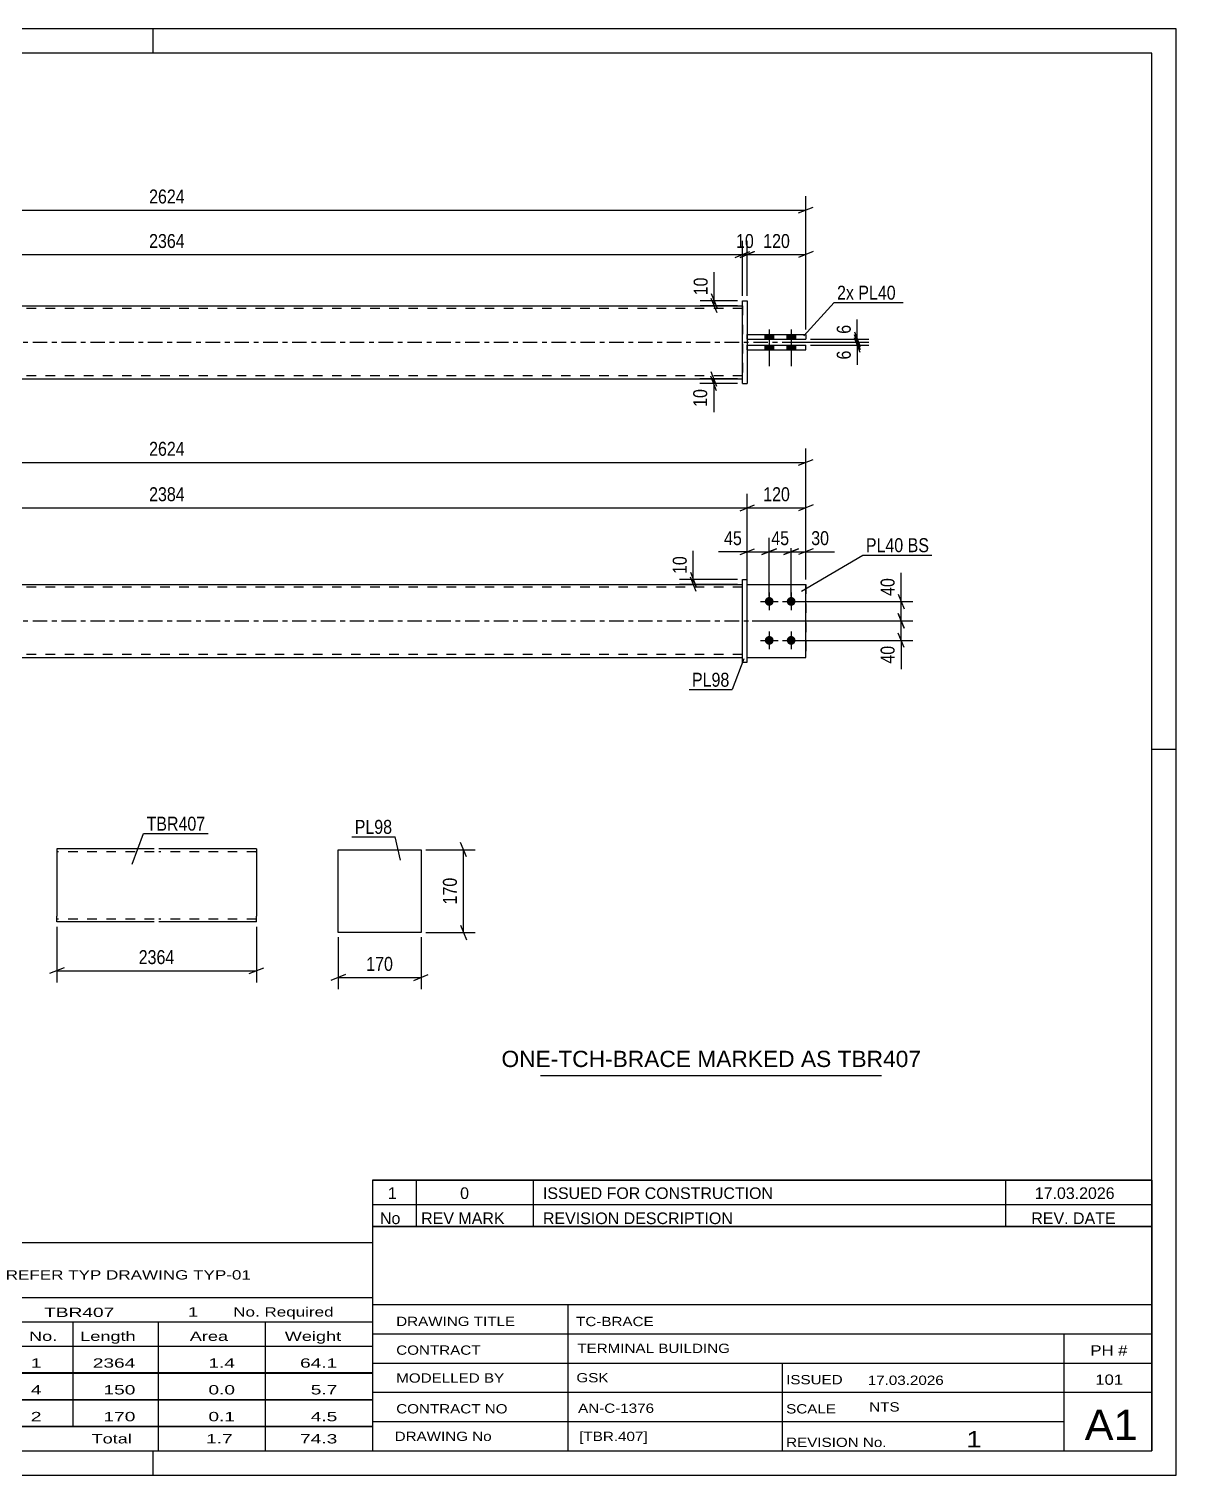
# Model space of a CAD drawing. Header units: millimetres. Extents: x 0 to 420, y 0 to 297.
# Drawn here: x 184.5 to 420, y 0 to 297 of the extents above; entities that cross this region are included whole.
import ezdxf

# ---------------------------------------------------------------- set-up
doc = ezdxf.new("R2010")
doc.units = ezdxf.units.MM
doc.linetypes.add('DXK_LINE_DOT2', pattern=[3.9198, 1.9599, -1.9599])
doc.linetypes.add('DXK_LINE_DOT3', pattern=[5.9187, 2.979, -0.9799, 0.9799, -0.9799])
doc.styles.add('Arial', font='ARIAL.TTF', dxfattribs={"height": 0.2})
doc.styles.add('Arial Narrow', font='ARIALN.TTF', dxfattribs={"height": 0.2})

# ---------------------------------------------------------------- blocks, each defined once
blk = doc.blocks.new('Unknown-580607171-1163')
at = {"color": 5, "linetype": 'Continuous'}
for p, q in [((420, 297), (0, 297)), ((210, 292), (210, 297)), ((420, 0), (420, 297)), ((415, 292), (5, 292)), ((415, 5), (415, 292)), ((420, 149), (415, 149)), ((5, 5), (415, 5)), ((210, 0), (210, 5)), ((0, 0), (420, 0))]:
    blk.add_line(p, q, dxfattribs=at)
blk = doc.blocks.new('Part-580607171-1749 - 1733')
at = {"color": 2, "linetype": 'Continuous'}
for p, q in [((330.97, 183.93), (331.97, 183.93)), ((330.97, 166.93), (330.97, 183.93)), ((331.97, 166.93), (331.97, 183.93)), ((330.97, 166.93), (330.97, 166.93)), ((330.97, 166.93), (331.97, 166.93))]:
    blk.add_line(p, q, dxfattribs=at)
at = {"color": 7, "linetype": 'DXK_LINE_DOT2'}
for p, q in [((330.97, 183.93), (331.97, 183.93)), ((330.97, 166.93), (331.97, 166.93))]:
    blk.add_line(p, q, dxfattribs=at)
blk = doc.blocks.new('Part-580607171-1754 - 1733')
at = {"color": 2, "linetype": 'Continuous'}
for p, q in [((94.62, 182.93), (330.97, 182.93)), ((94.62, 167.93), (330.97, 167.93))]:
    blk.add_line(p, q, dxfattribs=at)
at = {"color": 7, "linetype": 'DXK_LINE_DOT2'}
for p, q in [((94.62, 167.93), (94.62, 182.93)), ((330.97, 182.33), (94.62, 182.33)), ((330.97, 167.93), (330.97, 182.93)), ((330.97, 168.53), (94.62, 168.53))]:
    blk.add_line(p, q, dxfattribs=at)
at = {"color": 7, "linetype": 'DXK_LINE_DOT3'}
blk.add_line((84.62, 175.43), (340.97, 175.43), dxfattribs=at)
blk = doc.blocks.new('Bolt-580607171-1755 - 1733')
at = {"linetype": 'Continuous'}
for points in [[(336.47, 180.33), (336.65, 180.31), (336.83, 180.25), (337, 180.15), (337.14, 180.03), (337.25, 179.88), (337.32, 179.7), (337.36, 179.52), (337.36, 179.33), (337.32, 179.15), (337.25, 178.98), (337.14, 178.82), (337, 178.7), (336.83, 178.6), (336.65, 178.55), (336.47, 178.53), (336.28, 178.55), (336.1, 178.6), (335.94, 178.7), (335.8, 178.82), (335.69, 178.98), (335.61, 179.15), (335.57, 179.33), (335.57, 179.52), (335.61, 179.7), (335.69, 179.88), (335.8, 180.03), (335.94, 180.15), (336.1, 180.25), (336.28, 180.31)], [(340.97, 180.33), (341.15, 180.31), (341.33, 180.25), (341.5, 180.15), (341.64, 180.03), (341.75, 179.88), (341.82, 179.7), (341.86, 179.52), (341.86, 179.33), (341.82, 179.15), (341.75, 178.98), (341.64, 178.82), (341.5, 178.7), (341.33, 178.6), (341.15, 178.55), (340.97, 178.53), (340.78, 178.55), (340.6, 178.6), (340.44, 178.7), (340.3, 178.82), (340.19, 178.98), (340.11, 179.15), (340.07, 179.33), (340.07, 179.52), (340.11, 179.7), (340.19, 179.88), (340.3, 180.03), (340.44, 180.15), (340.6, 180.25), (340.78, 180.31)], [(336.47, 172.33), (336.65, 172.31), (336.83, 172.25), (337, 172.15), (337.14, 172.03), (337.25, 171.88), (337.32, 171.7), (337.36, 171.52), (337.36, 171.33), (337.32, 171.15), (337.25, 170.98), (337.14, 170.82), (337, 170.7), (336.83, 170.6), (336.65, 170.55), (336.47, 170.53), (336.28, 170.55), (336.1, 170.6), (335.94, 170.7), (335.8, 170.82), (335.69, 170.98), (335.61, 171.15), (335.57, 171.33), (335.57, 171.52), (335.61, 171.7), (335.69, 171.88), (335.8, 172.03), (335.94, 172.15), (336.1, 172.25), (336.28, 172.31)], [(340.97, 172.33), (341.15, 172.31), (341.33, 172.25), (341.5, 172.15), (341.64, 172.03), (341.75, 171.88), (341.82, 171.7), (341.86, 171.52), (341.86, 171.33), (341.82, 171.15), (341.75, 170.98), (341.64, 170.82), (341.5, 170.7), (341.33, 170.6), (341.15, 170.55), (340.97, 170.53), (340.78, 170.55), (340.6, 170.6), (340.44, 170.7), (340.3, 170.82), (340.19, 170.98), (340.11, 171.15), (340.07, 171.33), (340.07, 171.52), (340.11, 171.7), (340.19, 171.88), (340.3, 172.03), (340.44, 172.15), (340.6, 172.25), (340.78, 172.31)]]:
    blk.add_hatch(color=1, dxfattribs=at).paths.add_polyline_path(points)
at = {"color": 1, "linetype": 'Continuous'}
for p, q in [((336.47, 181.23), (336.47, 177.63)), ((340.97, 181.23), (340.97, 177.63)), ((334.67, 179.43), (338.27, 179.43)), ((339.17, 179.43), (342.77, 179.43)), ((336.47, 173.23), (336.47, 169.63)), ((340.97, 173.23), (340.97, 169.63)), ((334.67, 171.43), (338.27, 171.43)), ((339.17, 171.43), (342.77, 171.43))]:
    blk.add_line(p, q, dxfattribs=at)
blk = doc.blocks.new('Part-580607171-1777 - 1733')
at = {"color": 2, "linetype": 'Continuous'}
for p, q in [((331.97, 182.93), (343.97, 182.93)), ((343.97, 182.93), (343.97, 182.93)), ((343.97, 167.93), (343.97, 182.93)), ((331.97, 167.93), (343.97, 167.93))]:
    blk.add_line(p, q, dxfattribs=at)
at = {"color": 7, "linetype": 'DXK_LINE_DOT2'}
for p, q in [((331.97, 182.93), (343.97, 182.93)), ((331.97, 167.93), (331.97, 182.93)), ((343.97, 182.93), (343.97, 182.93)), ((331.97, 167.93), (331.97, 167.93)), ((331.97, 167.93), (343.97, 167.93))]:
    blk.add_line(p, q, dxfattribs=at)
blk = doc.blocks.new('Part-580607171-1782 - 1733')
at = {"color": 7, "linetype": 'DXK_LINE_DOT2'}
for p, q in [((331.97, 182.93), (343.97, 182.93)), ((331.97, 167.93), (331.97, 182.93)), ((331.97, 182.93), (343.97, 182.93)), ((343.97, 182.93), (343.97, 182.93)), ((343.97, 182.93), (343.97, 167.93)), ((331.97, 167.93), (331.97, 167.93)), ((331.97, 167.93), (343.97, 167.93)), ((331.97, 167.93), (343.97, 167.93))]:
    blk.add_line(p, q, dxfattribs=at)
blk = doc.blocks.new('Bolt-580607171-1399 - 1390')
at = {"linetype": 'Continuous'}
for points in [[(337.37, 234.26), (335.57, 234.26), (335.57, 233.26), (337.37, 233.26)], [(337.37, 234.26), (335.57, 234.26), (335.57, 233.26), (337.37, 233.26)], [(337.37, 232.06), (335.57, 232.06), (335.57, 231.06), (337.37, 231.06)], [(337.37, 232.06), (335.57, 232.06), (335.57, 231.06), (337.37, 231.06)], [(341.87, 234.26), (340.07, 234.26), (340.07, 233.26), (341.87, 233.26)], [(341.87, 234.26), (340.07, 234.26), (340.07, 233.26), (341.87, 233.26)], [(341.87, 232.06), (340.07, 232.06), (340.07, 231.06), (341.87, 231.06)], [(341.87, 232.06), (340.07, 232.06), (340.07, 231.06), (341.87, 231.06)]]:
    blk.add_hatch(color=1, dxfattribs=at).paths.add_polyline_path(points)
at = {"color": 1, "linetype": 'Continuous'}
for p, q in [((336.47, 235.26), (336.47, 227.76)), ((336.47, 235.26), (336.47, 227.76)), ((340.97, 235.26), (340.97, 227.76)), ((340.97, 235.26), (340.97, 227.76)), ((335.57, 234.26), (335.57, 233.26)), ((335.57, 234.26), (335.57, 233.26)), ((335.57, 232.06), (335.57, 231.06)), ((335.57, 232.06), (335.57, 231.06)), ((337.37, 234.26), (337.37, 233.26)), ((337.37, 234.26), (337.37, 233.26)), ((337.37, 232.06), (337.37, 231.06)), ((337.37, 232.06), (337.37, 231.06)), ((340.07, 234.26), (340.07, 233.26)), ((340.07, 234.26), (340.07, 233.26)), ((340.07, 232.06), (340.07, 231.06)), ((340.07, 232.06), (340.07, 231.06)), ((341.87, 234.26), (341.87, 233.26)), ((341.87, 234.26), (341.87, 233.26)), ((341.87, 232.06), (341.87, 231.06)), ((341.87, 232.06), (341.87, 231.06))]:
    blk.add_line(p, q, dxfattribs=at)
blk = doc.blocks.new('Part-580607171-1425 - 1390')
at = {"color": 2, "linetype": 'Continuous'}
for p, q in [((94.62, 240.16), (330.97, 240.16)), ((94.62, 225.16), (330.97, 225.16))]:
    blk.add_line(p, q, dxfattribs=at)
at = {"color": 7, "linetype": 'DXK_LINE_DOT2'}
for p, q in [((94.62, 225.16), (94.62, 240.16)), ((330.97, 239.56), (94.62, 239.56)), ((330.97, 240.16), (330.97, 225.16)), ((330.97, 225.76), (94.62, 225.76))]:
    blk.add_line(p, q, dxfattribs=at)
at = {"color": 7, "linetype": 'DXK_LINE_DOT3'}
blk.add_line((84.62, 232.66), (340.97, 232.66), dxfattribs=at)
blk = doc.blocks.new('Part-580607171-1426 - 1390')
at = {"color": 2, "linetype": 'Continuous'}
for p, q in [((330.97, 241.16), (330.97, 241.16)), ((330.97, 224.16), (330.97, 241.16)), ((330.97, 241.16), (331.97, 241.16)), ((331.97, 241.16), (331.97, 241.16)), ((331.97, 241.16), (331.97, 224.16)), ((330.97, 224.16), (331.97, 224.16)), ((330.97, 224.16), (330.97, 224.16)), ((331.97, 224.16), (331.97, 224.16))]:
    blk.add_line(p, q, dxfattribs=at)
at = {"color": 7, "linetype": 'DXK_LINE_DOT2'}
for p, q in [((330.97, 241.16), (330.97, 241.16)), ((330.97, 241.16), (331.97, 241.16)), ((330.97, 224.16), (331.97, 224.16))]:
    blk.add_line(p, q, dxfattribs=at)
blk = doc.blocks.new('Part-580607171-1452 - 1390')
at = {"color": 2, "linetype": 'Continuous'}
for p, q in [((331.97, 232.06), (343.97, 232.06)), ((343.97, 231.06), (343.97, 232.06)), ((331.97, 231.06), (343.97, 231.06))]:
    blk.add_line(p, q, dxfattribs=at)
at = {"color": 7, "linetype": 'DXK_LINE_DOT2'}
for p, q in [((331.97, 231.06), (331.97, 232.06)), ((331.97, 232.06), (343.97, 232.06)), ((331.97, 231.06), (343.97, 231.06))]:
    blk.add_line(p, q, dxfattribs=at)
blk = doc.blocks.new('Part-580607171-1457 - 1390')
at = {"color": 2, "linetype": 'Continuous'}
for p, q in [((331.97, 234.26), (343.97, 234.26)), ((331.97, 233.26), (343.97, 233.26)), ((343.97, 234.26), (343.97, 233.26))]:
    blk.add_line(p, q, dxfattribs=at)
at = {"color": 7, "linetype": 'DXK_LINE_DOT2'}
for p, q in [((331.97, 233.26), (331.97, 234.26)), ((331.97, 234.26), (343.97, 234.26)), ((331.97, 233.26), (343.97, 233.26)), ((343.97, 234.26), (343.97, 234.26))]:
    blk.add_line(p, q, dxfattribs=at)
blk = doc.blocks.new('Part-580607171-2274 - 2268')
at = {"color": 2, "linetype": 'Continuous'}
for p, q in [((247.97, 111.44), (247.97, 128.44)), ((247.97, 128.44), (264.97, 128.44)), ((264.97, 128.44), (264.97, 111.44)), ((264.97, 111.44), (247.97, 111.44))]:
    blk.add_line(p, q, dxfattribs=at)
blk = doc.blocks.new('Part-580607171-2299 - 2293')
at = {"color": 2, "linetype": 'Continuous'}
for p, q in [((210.17, 128.59), (190.17, 128.59)), ((190.17, 128.59), (190.17, 114.79)), ((231.17, 128.59), (211.17, 128.59)), ((231.17, 128.59), (231.17, 114.79)), ((190.17, 113.94), (190.17, 114.79)), ((190.17, 113.68), (190.17, 113.94)), ((190.17, 113.59), (190.17, 113.68)), ((210.17, 113.59), (190.17, 113.59)), ((231.17, 113.59), (211.17, 113.59)), ((231.17, 113.59), (231.17, 114.79))]:
    blk.add_line(p, q, dxfattribs=at)
at = {"color": 7, "linetype": 'DXK_LINE_DOT2'}
for p, q in [((210.17, 127.99), (190.17, 127.99)), ((231.17, 127.99), (211.17, 127.99)), ((231.17, 127.99), (231.17, 127.94)), ((231.17, 127.94), (231.17, 127.99)), ((231.17, 127.85), (231.17, 127.94)), ((231.17, 127.94), (231.17, 127.85)), ((190.17, 114.33), (190.17, 114.79)), ((190.17, 113.94), (190.17, 114.56)), ((190.17, 114.19), (190.17, 114.23)), ((190.17, 114.19), (190.17, 114.23)), ((210.17, 114.19), (190.17, 114.19)), ((190.17, 113.59), (190.17, 113.59)), ((231.17, 114.19), (211.17, 114.19)), ((231.17, 114.23), (231.17, 114.56)), ((231.17, 114.19), (231.17, 114.23))]:
    blk.add_line(p, q, dxfattribs=at)
blk = doc.blocks.new('StraightDimension-580607171-1994 - 1733')
at = {"color": 7, "linetype": 'Continuous'}
for p, q in [((339.47, 189.04), (342.47, 190.24)), ((340.97, 180.43), (340.97, 192.49)), ((345.47, 190.24), (342.47, 189.04)), ((343.97, 183.93), (343.97, 192.49)), ((340.97, 189.64), (343.97, 189.64))]:
    blk.add_line(p, q, dxfattribs=at)
at = {"color": 0}
blk.add_wipeout([(349.35, 190.39), (349.35, 194.59), (344.49, 194.59), (344.49, 190.39)], dxfattribs=at)
at = {"color": 7, "linetype": 'Continuous'}
blk.add_line((343.97, 189.64), (349.87, 189.64), dxfattribs=at)
blk.add_line((343.97, 189.64), (349.87, 189.64), dxfattribs=at)
at = {"color": 3, "style": 'Arial Narrow'}
blk.add_text('30', height=2.863, dxfattribs=at).set_placement((345.09, 190.99))
blk = doc.blocks.new('StraightDimension-580607171-1981 - 1733')
at = {"color": 7, "linetype": 'Continuous'}
for p, q in [((334.97, 189.04), (337.97, 190.24)), ((336.47, 180.43), (336.47, 192.49)), ((342.47, 190.24), (339.47, 189.04)), ((340.97, 180.43), (340.97, 192.49)), ((336.47, 189.64), (340.97, 189.64))]:
    blk.add_line(p, q, dxfattribs=at)
at = {"color": 0}
blk.add_wipeout([(341.15, 190.39), (341.15, 194.59), (336.29, 194.59), (336.29, 190.39)], dxfattribs=at)
at = {"color": 3, "style": 'Arial Narrow'}
blk.add_text('45', height=2.863, dxfattribs=at).set_placement((336.89, 190.99))
blk = doc.blocks.new('StraightDimension-580607171-1935 - 1733')
at = {"color": 7, "linetype": 'Continuous'}
for p, q in [((332.97, 175.43), (365.95, 175.43)), ((362.95, 176.93), (364.15, 173.93)), ((363.55, 171.43), (363.55, 175.43)), ((364.15, 169.93), (362.95, 172.93)), ((341.97, 171.43), (365.95, 171.43))]:
    blk.add_line(p, q, dxfattribs=at)
at = {"color": 0}
blk.add_wipeout([(362.8, 170.9), (358.6, 170.9), (358.6, 166.05), (362.8, 166.05)], dxfattribs=at)
at = {"color": 7, "linetype": 'Continuous'}
blk.add_line((363.55, 171.43), (363.55, 165.52), dxfattribs=at)
blk.add_line((363.55, 171.43), (363.55, 165.52), dxfattribs=at)
at = {"color": 3, "style": 'Arial Narrow'}
blk.add_text('40', height=2.863, rotation=90.0002, dxfattribs=at).set_placement((362.2, 166.65))
blk = doc.blocks.new('StraightDimension-580607171-1784 - 1733')
at = {"color": 7, "linetype": 'Continuous'}
for p, q in [((320.27, 185.43), (321.47, 182.43)), ((321.47, 181.43), (320.27, 184.43)), ((329.97, 183.93), (318.02, 183.93)), ((329.97, 182.93), (318.02, 182.93)), ((320.87, 182.93), (320.87, 183.93))]:
    blk.add_line(p, q, dxfattribs=at)
at = {"color": 0}
blk.add_wipeout([(320.12, 189.31), (315.92, 189.31), (315.92, 184.45), (320.12, 184.45)], dxfattribs=at)
at = {"color": 7, "linetype": 'Continuous'}
blk.add_line((320.87, 183.93), (320.87, 189.83), dxfattribs=at)
blk.add_line((320.87, 183.93), (320.87, 189.83), dxfattribs=at)
at = {"color": 3, "style": 'Arial Narrow'}
blk.add_text('10', height=2.863, rotation=90.0002, dxfattribs=at).set_placement((319.52, 185.05))
blk = doc.blocks.new('StraightDimension-580607171-1887 - 1733')
at = {"color": 7, "linetype": 'Continuous'}
for p, q in [((95.12, 199.26), (92.12, 198.06)), ((93.62, 183.93), (93.62, 201.51)), ((330.47, 198.06), (333.47, 199.26)), ((331.97, 183.93), (331.97, 201.51)), ((93.62, 198.66), (331.97, 198.66))]:
    blk.add_line(p, q, dxfattribs=at)
at = {"color": 0}
blk.add_wipeout([(217.05, 199.41), (217.05, 203.61), (208.54, 203.61), (208.54, 199.41)], dxfattribs=at)
at = {"color": 3, "style": 'Arial Narrow'}
blk.add_text('2384', height=2.863, dxfattribs=at).set_placement((209.14, 200.01))
blk = doc.blocks.new('StraightDimension-580607171-1906 - 1733')
at = {"color": 7, "linetype": 'Continuous'}
for p, q in [((330.47, 198.06), (333.47, 199.26)), ((331.97, 183.93), (331.97, 201.51)), ((345.47, 199.26), (342.47, 198.06)), ((343.97, 183.93), (343.97, 201.51)), ((331.97, 198.66), (343.97, 198.66))]:
    blk.add_line(p, q, dxfattribs=at)
at = {"color": 0}
blk.add_wipeout([(341.31, 199.41), (341.31, 203.61), (334.63, 203.61), (334.63, 199.41)], dxfattribs=at)
at = {"color": 3, "style": 'Arial Narrow'}
blk.add_text('120', height=2.863, dxfattribs=at).set_placement((335.23, 200.01))
blk = doc.blocks.new('StraightDimension-580607171-1926 - 1733')
at = {"color": 7, "linetype": 'Continuous'}
for p, q in [((341.97, 179.43), (365.95, 179.43)), ((362.95, 180.93), (364.15, 177.93)), ((363.55, 175.43), (363.55, 179.43)), ((332.97, 175.43), (365.95, 175.43)), ((364.15, 173.93), (362.95, 176.93))]:
    blk.add_line(p, q, dxfattribs=at)
at = {"color": 0}
blk.add_wipeout([(362.8, 184.81), (358.6, 184.81), (358.6, 179.95), (362.8, 179.95)], dxfattribs=at)
at = {"color": 7, "linetype": 'Continuous'}
blk.add_line((363.55, 179.43), (363.55, 185.33), dxfattribs=at)
blk.add_line((363.55, 179.43), (363.55, 185.33), dxfattribs=at)
at = {"color": 3, "style": 'Arial Narrow'}
blk.add_text('40', height=2.863, rotation=90.0002, dxfattribs=at).set_placement((362.2, 180.55))
blk = doc.blocks.new('StraightDimension-580607171-1945 - 1733')
at = {"color": 7, "linetype": 'Continuous'}
for p, q in [((83.12, 208.58), (80.12, 207.38)), ((81.62, 183.93), (81.62, 210.83)), ((81.62, 207.98), (343.97, 207.98)), ((342.47, 207.38), (345.47, 208.58)), ((343.97, 183.93), (343.97, 210.83))]:
    blk.add_line(p, q, dxfattribs=at)
at = {"color": 0}
blk.add_wipeout([(217.05, 208.73), (217.05, 212.93), (208.54, 212.93), (208.54, 208.73)], dxfattribs=at)
at = {"color": 3, "style": 'Arial Narrow'}
blk.add_text('2624', height=2.863, dxfattribs=at).set_placement((209.14, 209.33))
blk = doc.blocks.new('StraightDimension-580607171-1965 - 1733')
at = {"color": 7, "linetype": 'Continuous'}
for p, q in [((330.47, 189.04), (333.47, 190.24)), ((331.97, 183.93), (331.97, 192.49)), ((337.97, 190.24), (334.97, 189.04)), ((336.47, 180.43), (336.47, 192.49)), ((331.97, 189.64), (336.47, 189.64))]:
    blk.add_line(p, q, dxfattribs=at)
at = {"color": 0}
blk.add_wipeout([(331.44, 190.39), (331.44, 194.59), (326.59, 194.59), (326.59, 190.39)], dxfattribs=at)
at = {"color": 7, "linetype": 'Continuous'}
blk.add_line((331.97, 189.64), (326.06, 189.64), dxfattribs=at)
blk.add_line((331.97, 189.64), (326.06, 189.64), dxfattribs=at)
at = {"color": 3, "style": 'Arial Narrow'}
blk.add_text('45', height=2.863, dxfattribs=at).set_placement((327.19, 190.99))
blk = doc.blocks.new('StraightDimension-580607171-1634 - 1390')
at = {"color": 7, "linetype": 'Continuous'}
for p, q in [((330.97, 242.16), (330.97, 253.51)), ((331.97, 242.16), (331.97, 253.51)), ((329.47, 250.06), (332.47, 251.26)), ((333.47, 251.26), (330.47, 250.06)), ((330.97, 250.66), (331.97, 250.66))]:
    blk.add_line(p, q, dxfattribs=at)
at = {"color": 0}
blk.add_wipeout([(333.9, 251.41), (333.9, 255.61), (329.04, 255.61), (329.04, 251.41)], dxfattribs=at)
at = {"color": 3, "style": 'Arial Narrow'}
blk.add_text('10', height=2.863, dxfattribs=at).set_placement((329.64, 252.01))
blk = doc.blocks.new('StraightDimension-580607171-1459 - 1390')
at = {"color": 7, "linetype": 'Continuous'}
for p, q in [((324.47, 226.66), (325.67, 223.66)), ((329.97, 225.16), (322.22, 225.16)), ((329.97, 224.16), (322.22, 224.16)), ((325.67, 222.66), (324.47, 225.66)), ((325.07, 224.16), (325.07, 225.16))]:
    blk.add_line(p, q, dxfattribs=at)
at = {"color": 0}
blk.add_wipeout([(324.32, 223.64), (320.12, 223.64), (320.12, 218.78), (324.32, 218.78)], dxfattribs=at)
at = {"color": 7, "linetype": 'Continuous'}
blk.add_line((325.07, 224.16), (325.07, 218.26), dxfattribs=at)
blk.add_line((325.07, 224.16), (325.07, 218.26), dxfattribs=at)
at = {"color": 3, "style": 'Arial Narrow'}
blk.add_text('10', height=2.863, rotation=90.0002, dxfattribs=at).set_placement((323.72, 219.38))
blk = doc.blocks.new('StraightDimension-580607171-1473 - 1390')
at = {"color": 7, "linetype": 'Continuous'}
for p, q in [((329.97, 241.16), (322.32, 241.16)), ((324.57, 242.66), (325.77, 239.66)), ((325.77, 238.66), (324.57, 241.66)), ((325.17, 240.16), (325.17, 241.16)), ((329.97, 240.16), (322.32, 240.16))]:
    blk.add_line(p, q, dxfattribs=at)
at = {"color": 0}
blk.add_wipeout([(324.42, 246.54), (320.22, 246.54), (320.22, 241.69), (324.42, 241.69)], dxfattribs=at)
at = {"color": 7, "linetype": 'Continuous'}
blk.add_line((325.17, 241.16), (325.17, 247.07), dxfattribs=at)
blk.add_line((325.17, 241.16), (325.17, 247.07), dxfattribs=at)
at = {"color": 3, "style": 'Arial Narrow'}
blk.add_text('10', height=2.863, rotation=90.0002, dxfattribs=at).set_placement((323.82, 242.29))
blk = doc.blocks.new('StraightDimension-580607171-1606 - 1390')
at = {"color": 7, "linetype": 'Continuous'}
for p, q in [((339.72, 232.66), (356.95, 232.66)), ((344.97, 232.06), (356.95, 232.06)), ((353.95, 234.16), (355.15, 231.16)), ((355.15, 230.56), (353.95, 233.56)), ((354.55, 232.06), (354.55, 232.66))]:
    blk.add_line(p, q, dxfattribs=at)
at = {"color": 0}
blk.add_wipeout([(353.8, 231.54), (349.6, 231.54), (349.6, 228.51), (353.8, 228.51)], dxfattribs=at)
at = {"color": 7, "linetype": 'Continuous'}
blk.add_line((354.55, 232.06), (354.55, 227.98), dxfattribs=at)
blk.add_line((354.55, 232.06), (354.55, 227.98), dxfattribs=at)
at = {"color": 3, "style": 'Arial Narrow'}
blk.add_text('6', height=2.86, rotation=90.0002, dxfattribs=at).set_placement((353.2, 229.11))
blk = doc.blocks.new('StraightDimension-580607171-1615 - 1390')
at = {"color": 7, "linetype": 'Continuous'}
for p, q in [((353.95, 234.76), (355.15, 231.76)), ((339.72, 232.66), (356.95, 232.66)), ((344.97, 233.26), (356.95, 233.26)), ((355.15, 231.16), (353.95, 234.16)), ((354.55, 232.66), (354.55, 233.26))]:
    blk.add_line(p, q, dxfattribs=at)
at = {"color": 0}
blk.add_wipeout([(353.8, 236.82), (349.6, 236.82), (349.6, 233.79), (353.8, 233.79)], dxfattribs=at)
at = {"color": 7, "linetype": 'Continuous'}
blk.add_line((354.55, 233.26), (354.55, 237.34), dxfattribs=at)
blk.add_line((354.55, 233.26), (354.55, 237.34), dxfattribs=at)
at = {"color": 3, "style": 'Arial Narrow'}
blk.add_text('6', height=2.86, rotation=90.0002, dxfattribs=at).set_placement((353.2, 234.39))
blk = doc.blocks.new('StraightDimension-580607171-1624 - 1390')
at = {"color": 7, "linetype": 'Continuous'}
for p, q in [((94.62, 242.16), (94.62, 253.51)), ((330.97, 242.16), (330.97, 253.51)), ((96.12, 251.26), (93.12, 250.06)), ((94.62, 250.66), (330.97, 250.66)), ((329.47, 250.06), (332.47, 251.26))]:
    blk.add_line(p, q, dxfattribs=at)
at = {"color": 0}
blk.add_wipeout([(217.05, 251.41), (217.05, 255.61), (208.54, 255.61), (208.54, 251.41)], dxfattribs=at)
at = {"color": 3, "style": 'Arial Narrow'}
blk.add_text('2364', height=2.863, dxfattribs=at).set_placement((209.14, 252.01))
blk = doc.blocks.new('StraightDimension-580607171-1644 - 1390')
at = {"color": 7, "linetype": 'Continuous'}
for p, q in [((331.97, 242.16), (331.97, 253.51)), ((343.97, 235.26), (343.97, 253.51)), ((330.47, 250.06), (333.47, 251.26)), ((331.97, 250.66), (343.97, 250.66)), ((345.47, 251.26), (342.47, 250.06))]:
    blk.add_line(p, q, dxfattribs=at)
at = {"color": 0}
blk.add_wipeout([(341.31, 251.41), (341.31, 255.61), (334.63, 255.61), (334.63, 251.41)], dxfattribs=at)
at = {"color": 3, "style": 'Arial Narrow'}
blk.add_text('120', height=2.863, dxfattribs=at).set_placement((335.23, 252.01))
blk = doc.blocks.new('StraightDimension-580607171-1675 - 1390')
at = {"color": 7, "linetype": 'Continuous'}
for p, q in [((81.62, 235.26), (81.62, 262.65)), ((343.97, 235.26), (343.97, 262.65)), ((83.12, 260.4), (80.12, 259.2)), ((81.62, 259.8), (343.97, 259.8)), ((342.47, 259.2), (345.47, 260.4))]:
    blk.add_line(p, q, dxfattribs=at)
at = {"color": 0}
blk.add_wipeout([(217.05, 260.55), (217.05, 264.75), (208.54, 264.75), (208.54, 260.55)], dxfattribs=at)
at = {"color": 3, "style": 'Arial Narrow'}
blk.add_text('2624', height=2.863, dxfattribs=at).set_placement((209.14, 261.15))
blk = doc.blocks.new('StraightDimension-580607171-2276 - 2268')
at = {"color": 7, "linetype": 'Continuous'}
for p, q in [((247.97, 110.44), (247.97, 99.8)), ((264.97, 110.44), (264.97, 99.8)), ((249.47, 102.8), (246.47, 101.6)), ((247.97, 102.2), (264.97, 102.2)), ((263.47, 101.6), (266.47, 102.8))]:
    blk.add_line(p, q, dxfattribs=at)
at = {"color": 0}
blk.add_wipeout([(259.82, 102.95), (259.82, 107.15), (253.13, 107.15), (253.13, 102.95)], dxfattribs=at)
at = {"color": 3, "style": 'Arial Narrow'}
blk.add_text('170', height=2.863, dxfattribs=at).set_placement((253.73, 103.55))
blk = doc.blocks.new('StraightDimension-580607171-2281 - 2268')
at = {"color": 7, "linetype": 'Continuous'}
for p, q in [((265.97, 128.44), (276.08, 128.44)), ((274.28, 126.94), (273.08, 129.94)), ((273.68, 111.44), (273.68, 128.44)), ((273.08, 112.94), (274.28, 109.94)), ((265.97, 111.44), (276.08, 111.44))]:
    blk.add_line(p, q, dxfattribs=at)
at = {"color": 0}
blk.add_wipeout([(272.93, 123.28), (268.73, 123.28), (268.73, 116.6), (272.93, 116.6)], dxfattribs=at)
at = {"color": 3, "style": 'Arial Narrow'}
blk.add_text('170', height=2.863, rotation=90.0002, dxfattribs=at).set_placement((272.33, 117.2))
blk = doc.blocks.new('StraightDimension-580607171-2303 - 2293')
at = {"color": 7, "linetype": 'Continuous'}
for p, q in [((190.17, 112.59), (190.17, 101.19)), ((231.17, 112.59), (231.17, 101.19)), ((191.67, 104.19), (188.67, 102.99)), ((229.67, 102.99), (232.67, 104.19)), ((190.17, 103.59), (231.17, 103.59))]:
    blk.add_line(p, q, dxfattribs=at)
at = {"color": 0}
blk.add_wipeout([(214.92, 104.34), (214.92, 108.54), (206.41, 108.54), (206.41, 104.34)], dxfattribs=at)
at = {"color": 3, "style": 'Arial Narrow'}
blk.add_text('2364', height=2.863, dxfattribs=at).set_placement((207.01, 104.94))
blk = doc.blocks.new('Unknown-580607171-4249')
at = {"color": 7, "linetype": 'Continuous'}
for p, q in [((255, 51.05), (255, 5)), ((255, 51.05), (415, 51.05)), ((415, 51), (415, 5)), ((255, 35), (415, 35)), ((295.14, 35), (295.14, 5)), ((255, 29), (415, 29)), ((397, 5.05), (397, 29.05)), ((255, 23), (415, 23)), ((339.14, 23), (339.14, 5)), ((255, 17), (415, 17)), ((255, 11), (397, 11)), ((255, 5), (415, 5))]:
    blk.add_line(p, q, dxfattribs=at)
at = {"color": 7, "style": 'Arial Narrow'}
for s, height, width, p in [('DRAWING TITLE', 1.9089, 1.425378, (259.88, 30.61)), ('TC-BRACE', 1.909, 1.425378, (296.81, 30.59)), ('TERMINAL BUILDING', 1.9089, 1.425378, (297.06, 25.07)), ('CONTRACT', 1.909, 1.425378, (259.88, 24.71)), ('MODELLED BY', 1.9089, 1.425378, (259.88, 18.98)), ('GSK', 1.909, 1.425378, (296.88, 19.04)), ('ISSUED', 1.909, 1.425378, (339.94, 18.64)), ('17.03.2026', 1.909, 1.425378, (356.69, 18.52)), ('CONTRACT NO', 1.9089, 1.425378, (259.88, 12.66)), ('AN-C-1376', 1.909, 1.425378, (297.23, 12.78)), ('SCALE', 1.909, 1.425378, (339.94, 12.65)), ('A1', 6.204, 1.25, (401.24, 7.2)), ('DRAWING No', 1.909, 1.425378, (259.56, 7)), ('[TBR.407]', 1.909, 1.425378, (297.46, 6.99)), ('1', 3.34, 1.5, (376.91, 5.68)), ('REVISION No.', 1.9089, 1.425378, (339.94, 5.77))]:
    blk.add_text(s, height=height, dxfattribs=dict(at, width=width)).set_placement(p)
at = {"color": 7, "linetype": 'Continuous', "style": 'Arial Narrow'}
for s, height, width, p in [('PH #', 2.1, 1.42538, (402.4, 24.55)), ('101', 2.1, 1.42538, (403.41, 18.55)), ('NTS', 1.909, 1.425378, (357, 13.05))]:
    blk.add_text(s, height=height, dxfattribs=dict(at, width=width)).set_placement(p)
blk = doc.blocks.new('Unknown-580607171-4250')
at = {"color": 7, "linetype": 'Continuous'}
for p, q in [((255, 60.55), (415, 60.55)), ((415, 60.55), (255, 60.55)), ((255, 60.55), (255, 55.55)), ((264, 60.55), (264, 55.55)), ((288, 60.55), (288, 55.55)), ((385, 60.55), (385, 55.55)), ((415, 60.55), (415, 55.55)), ((255, 55.55), (415, 55.55)), ((255, 55.55), (255, 51.05)), ((255, 55.55), (415, 55.55)), ((264, 55.55), (264, 51.05)), ((288, 55.55), (288, 51.05)), ((385, 55.55), (385, 51.05)), ((415, 55.55), (415, 51.05)), ((415, 51.05), (255, 51.05))]:
    blk.add_line(p, q, dxfattribs=at)
at = {"color": 7, "linetype": 'Continuous', "style": 'Arial Narrow'}
for s, height, width, p in [('1', 2.39, 1.196471, (258.16, 56.7)), ('0', 2.39, 1.196471, (273, 56.7)), ('ISSUED FOR CONSTRUCTION', 2.3861, 1.196471, (290, 56.7)), ('17.03.2026', 2.386, 1.196471, (391, 56.7)), ('No', 2.386, 1.2, (256.54, 51.55)), ('REV MARK', 2.386, 1.2, (265, 51.55)), ('REVISION DESCRIPTION', 2.3861, 1.2, (290, 51.55)), ('REV. DATE', 2.386, 1.2, (390.28, 51.55))]:
    blk.add_text(s, height=height, dxfattribs=dict(at, width=width)).set_placement(p)
blk = doc.blocks.new('Unknown-580607171-4251')
at = {"color": 7, "linetype": 'Continuous'}
for p, q in [((95, 47.75), (255, 47.75)), ((95, 36.5), (95, 47.75)), ((255, 47.75), (255, 36.5)), ((95, 36.5), (255, 36.5)), ((95, 36.5), (95, 31.5)), ((255, 36.5), (255, 31.5)), ((95, 31.5), (255, 31.5)), ((95, 31.5), (95, 26.5)), ((119, 31.5), (119, 26.5)), ((154.5, 31.5), (154.5, 26.5)), ((180.5, 31.5), (180.5, 26.5)), ((193.5, 31.5), (193.5, 26.5)), ((211, 31.5), (211, 26.5)), ((233, 31.5), (233, 26.5)), ((255, 31.5), (255, 26.5)), ((95, 26.5), (255, 26.5)), ((95, 26.45), (95, 21.05)), ((95, 26.45), (255, 26.45)), ((119, 26.5), (119, 21)), ((154.5, 26.5), (154.5, 21)), ((180.5, 26.5), (180.5, 21)), ((193.5, 26.5), (193.5, 21)), ((211, 26.5), (211, 21)), ((233, 26.5), (233, 21)), ((255, 26.45), (255, 21.05)), ((95, 21.05), (255, 21.05)), ((95, 20.95), (95, 15.55)), ((95, 20.95), (255, 20.95)), ((119, 21), (119, 15.5)), ((154.5, 21), (154.5, 15.5)), ((180.5, 21), (180.5, 15.5)), ((193.5, 21), (193.5, 15.5)), ((211, 21), (211, 15.5)), ((233, 21), (233, 15.5)), ((255, 20.95), (255, 15.55)), ((95, 15.55), (255, 15.55)), ((95, 15.45), (95, 10.05)), ((95, 15.45), (255, 15.45)), ((119, 15.5), (119, 10)), ((154.5, 15.5), (154.5, 10)), ((180.5, 15.5), (180.5, 10)), ((193.5, 15.5), (193.5, 10)), ((211, 15.5), (211, 10)), ((233, 15.5), (233, 10)), ((255, 15.45), (255, 10.05)), ((95, 10.05), (255, 10.05)), ((95, 10), (255, 10)), ((95, 10), (95, 5)), ((211, 10), (211, 5)), ((233, 10), (233, 5)), ((255, 10), (255, 5)), ((95, 5), (255, 5))]:
    blk.add_line(p, q, dxfattribs=at)
at = {"color": 7, "style": 'Arial Narrow'}
for s, height, width, p in [('GENERAL NOTES & WELD DETAILS :', 2.8633, 1.4, (96.15, 40.06)), ('REFER TYP DRAWING TYP-01', 1.9089, 1.6, (179.7, 40.16)), ("MATERIAL LIST FOR ASSEMBLY MK'D", 1.9089, 1.6, (96.15, 32.56)), ('TBR407', 1.909, 1.794707, (187.59, 32.47)), ('1', 1.91, 1.794707, (217.08, 32.56)), ('No. Required', 1.9089, 1.6, (226.41, 32.56)), ('Mark', 1.909, 1.7, (96.34, 27.5)), ('Profile', 1.909, 1.7, (129.41, 27.5)), ('Material', 1.909, 1.7, (159.54, 27.56)), ('No.', 1.909, 1.7, (184.5, 27.56)), ('Length', 1.909, 1.7, (195, 27.56)), ('Area', 1.909, 1.7, (217.5, 27.56)), ('Weight', 1.909, 1.7, (237, 27.56))]:
    blk.add_text(s, height=height, dxfattribs=dict(at, width=width)).set_placement(p)
at = {"color": 7, "linetype": 'Continuous', "style": 'Arial Narrow'}
for s, height, width, p in [('TBR407', 1.909, 1.794707, (96.5, 22.06)), ('SHS150*6', 1.909, 1.794707, (121, 22.06)), ('E350', 1.909, 1.794707, (160.74, 22.06)), ('1', 1.91, 1.794707, (184.86, 22.06)), ('2364', 1.909, 1.794707, (197.58, 22.06)), ('1.4', 1.909, 1.794707, (221.32, 22.06)), ('64.1', 1.909, 1.794707, (240.14, 22.06)), ('PL40', 1.909, 1.794707, (96.5, 16.56)), ('PL10*120', 1.909, 1.794707, (121, 16.56)), ('E350', 1.909, 1.794707, (160.74, 16.56)), ('4', 1.91, 1.794707, (184.86, 16.56)), ('150', 1.909, 1.794707, (199.77, 16.56)), ('0.0', 1.909, 1.794707, (221.32, 16.56)), ('5.7', 1.909, 1.794707, (242.33, 16.56)), ('PL98', 1.909, 1.794707, (96.5, 11.06)), ('PL10*170', 1.909, 1.794707, (121, 11.06)), ('E350', 1.909, 1.794707, (160.74, 11.06)), ('2', 1.91, 1.794707, (184.86, 11.06)), ('170', 1.909, 1.794707, (199.77, 11.06)), ('0.1', 1.909, 1.794707, (221.32, 11.06)), ('4.5', 1.909, 1.794707, (242.33, 11.06)), ('Total', 1.909, 1.7, (197.33, 6.5)), ('1.7', 1.909, 1.794707, (220.83, 6.5)), ('74.3', 1.909, 1.794707, (240.14, 6.5))]:
    blk.add_text(s, height=height, dxfattribs=dict(at, width=width)).set_placement(p)
blk = doc.blocks.new('Unknown-580607171-4252')
at = {"color": 7, "linetype": 'Continuous'}
blk.add_line((289.5, 82.05), (359.5, 82.05), dxfattribs=at)
at = {"color": 7, "style": 'Arial'}
blk.add_text('ONE-TCH-BRACE MARKED AS TBR407', height=3.3428, dxfattribs=at).set_placement((281.49, 83.8))
blk = doc.blocks.new('Mark-580607171-1745 - 1733')
at = {"color": 0}
blk.add_wipeout([(328.29, 161.91), (328.29, 164.91), (320.61, 164.91), (320.61, 161.91)], dxfattribs=at)
blk.add_wipeout([(328.29, 161.91), (328.29, 164.91), (320.61, 164.91), (320.61, 161.91)], dxfattribs=at)
at = {"color": 30, "linetype": 'Continuous'}
for p in [(331.27, 167.62), (320.01, 161.31)]:
    blk.add_line(p, (328.89, 161.31), dxfattribs=at)
at = {"color": 3, "style": 'Arial Narrow'}
blk.add_text('PL98', height=2.863, dxfattribs=at).set_placement((320.61, 161.91))
blk = doc.blocks.new('MarkSet-580607171-2032 - 1733')
at = {"color": 0}
blk.add_wipeout([(363.99, 189.54), (363.99, 192.54), (356.31, 192.54), (356.31, 189.54)], dxfattribs=at)
blk.add_wipeout([(363.99, 189.54), (363.99, 192.54), (356.31, 192.54), (356.31, 189.54)], dxfattribs=at)
at = {"color": 30, "linetype": 'Continuous'}
blk.add_line((343.12, 181.56), (355.71, 188.94), dxfattribs=at)
at = {"color": 0}
blk.add_wipeout([(369.27, 189.54), (369.27, 192.54), (364.89, 192.54), (364.89, 189.54)], dxfattribs=at)
blk.add_wipeout([(369.27, 189.54), (369.27, 192.54), (364.89, 192.54), (364.89, 189.54)], dxfattribs=at)
at = {"color": 30, "linetype": 'Continuous'}
blk.add_line((355.71, 188.94), (369.87, 188.94), dxfattribs=at)
at = {"color": 3, "style": 'Arial Narrow'}
for s, p in [('PL40', (356.31, 189.54)), ('BS', (364.89, 189.54))]:
    blk.add_text(s, height=2.863, dxfattribs=at).set_placement(p)
blk = doc.blocks.new('MarkSet-580607171-1724 - 1390')
at = {"color": 0}
blk.add_wipeout([(353.86, 241.4), (353.86, 244.4), (350.39, 244.4), (350.39, 241.4)], dxfattribs=at)
blk.add_wipeout([(353.86, 241.4), (353.86, 244.4), (350.39, 244.4), (350.39, 241.4)], dxfattribs=at)
at = {"color": 30, "linetype": 'Continuous'}
blk.add_line((343.58, 233.99), (349.79, 240.8), dxfattribs=at)
at = {"color": 0}
blk.add_wipeout([(362.44, 241.4), (362.44, 244.4), (354.76, 244.4), (354.76, 241.4)], dxfattribs=at)
blk.add_wipeout([(362.44, 241.4), (362.44, 244.4), (354.76, 244.4), (354.76, 241.4)], dxfattribs=at)
at = {"color": 30, "linetype": 'Continuous'}
blk.add_line((349.79, 240.8), (363.94, 240.8), dxfattribs=at)
at = {"color": 3, "style": 'Arial Narrow'}
for s, p in [('2x', (350.39, 241.4)), ('PL40', (354.76, 241.4))]:
    blk.add_text(s, height=2.863, dxfattribs=at).set_placement(p)
blk = doc.blocks.new('Mark-580607171-2270 - 2268')
at = {"color": 0}
blk.add_wipeout([(259.03, 131.69), (259.03, 134.69), (251.36, 134.69), (251.36, 131.69)], dxfattribs=at)
blk.add_wipeout([(259.03, 131.69), (259.03, 134.69), (251.36, 134.69), (251.36, 131.69)], dxfattribs=at)
at = {"color": 30, "linetype": 'Continuous'}
for p in [(250.76, 131.09), (260.75, 126.31)]:
    blk.add_line(p, (259.63, 131.09), dxfattribs=at)
at = {"color": 3, "style": 'Arial Narrow'}
blk.add_text('PL98', height=2.863, dxfattribs=at).set_placement((251.36, 131.69))
blk = doc.blocks.new('Mark-580607171-2295 - 2293')
at = {"color": 0}
blk.add_wipeout([(220.68, 132.35), (220.68, 135.35), (208.62, 135.35), (208.62, 132.35)], dxfattribs=at)
blk.add_wipeout([(220.68, 132.35), (220.68, 135.35), (208.62, 135.35), (208.62, 132.35)], dxfattribs=at)
at = {"color": 30, "linetype": 'Continuous'}
for p, q in [((205.66, 125.43), (208.02, 131.75)), ((208.02, 131.75), (221.28, 131.75))]:
    blk.add_line(p, q, dxfattribs=at)
at = {"color": 3, "style": 'Arial Narrow'}
blk.add_text('TBR407', height=2.863, dxfattribs=at).set_placement((208.62, 132.35))

msp = doc.modelspace()

# ---------------------------------------------------------------- block references
for name in ['Unknown-580607171-1163', 'Part-580607171-1426 - 1390', 'Part-580607171-1425 - 1390', 'Bolt-580607171-1399 - 1390', 'Part-580607171-1457 - 1390', 'Part-580607171-1452 - 1390', 'Part-580607171-1754 - 1733', 'Part-580607171-1749 - 1733', 'Part-580607171-1777 - 1733', 'Part-580607171-1782 - 1733', 'Bolt-580607171-1755 - 1733', 'Part-580607171-2299 - 2293', 'Part-580607171-2274 - 2268', 'Unknown-580607171-4252', 'Unknown-580607171-4250', 'Unknown-580607171-4249', 'Unknown-580607171-4251']:
    msp.add_blockref(name, (0, 0))

# ---------------------------------------------------------------- next in the draw order: block references
for name in ['StraightDimension-580607171-1634 - 1390', 'StraightDimension-580607171-1606 - 1390', 'StraightDimension-580607171-1459 - 1390', 'StraightDimension-580607171-1994 - 1733', 'StraightDimension-580607171-1784 - 1733', 'StraightDimension-580607171-1935 - 1733', 'Mark-580607171-1745 - 1733', 'Mark-580607171-2295 - 2293', 'Mark-580607171-2270 - 2268', 'StraightDimension-580607171-2303 - 2293', 'StraightDimension-580607171-2276 - 2268']:
    msp.add_blockref(name, (0, 0))

# ---------------------------------------------------------------- next in the draw order: block references
for name in ['StraightDimension-580607171-1473 - 1390', 'StraightDimension-580607171-1615 - 1390', 'StraightDimension-580607171-1887 - 1733', 'StraightDimension-580607171-1981 - 1733', 'StraightDimension-580607171-2281 - 2268']:
    msp.add_blockref(name, (0, 0))

# ---------------------------------------------------------------- next in the draw order: block references
for name in ['StraightDimension-580607171-1624 - 1390', 'StraightDimension-580607171-1906 - 1733']:
    msp.add_blockref(name, (0, 0))

# ---------------------------------------------------------------- next in the draw order: block references
for name in ['StraightDimension-580607171-1644 - 1390', 'StraightDimension-580607171-1926 - 1733']:
    msp.add_blockref(name, (0, 0))

# ---------------------------------------------------------------- next in the draw order: block references
for name in ['StraightDimension-580607171-1675 - 1390', 'StraightDimension-580607171-1945 - 1733']:
    msp.add_blockref(name, (0, 0))

# ---------------------------------------------------------------- next in the draw order: block references
for name in ['MarkSet-580607171-1724 - 1390', 'StraightDimension-580607171-1965 - 1733', 'MarkSet-580607171-2032 - 1733']:
    msp.add_blockref(name, (0, 0))

doc.saveas('drawing.dxf')
